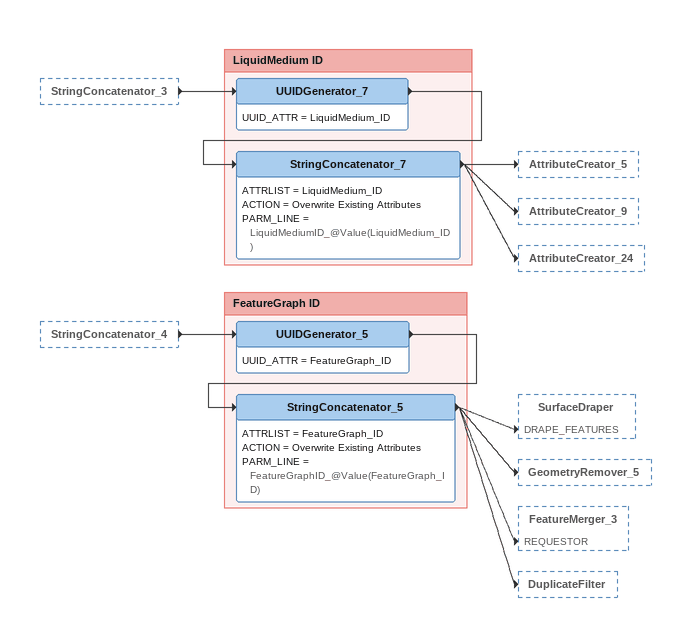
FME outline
StringConcatenator_3 [outside]
    -> UUIDGenerator_7
StringConcatenator_4 [outside]
    -> UUIDGenerator_5

Bookmark: LiquidMedium ID
UUIDGenerator_7
    UUID_ATTR = LiquidMedium_ID
    -> StringConcatenator_7
StringConcatenator_7
    ATTRLIST = LiquidMedium_ID
    ACTION = Overwrite Existing Attributes
    PARM_LINE = LiquidMediumID_@Value(LiquidMedium_ID)
    -> AttributeCreator_5
    -> AttributeCreator_9
    -> AttributeCreator_24

Bookmark: FeatureGraph ID
UUIDGenerator_5
    UUID_ATTR = FeatureGraph_ID
    -> StringConcatenator_5
StringConcatenator_5
    ATTRLIST = FeatureGraph_ID
    ACTION = Overwrite Existing Attributes
    PARM_LINE = FeatureGraphID_@Value(FeatureGraph_ID)
    -> SurfaceDraper [DRAPE_FEATURES]
    -> GeometryRemover_5
    -> FeatureMerger_3 [REQUESTOR]
    -> DuplicateFilter
